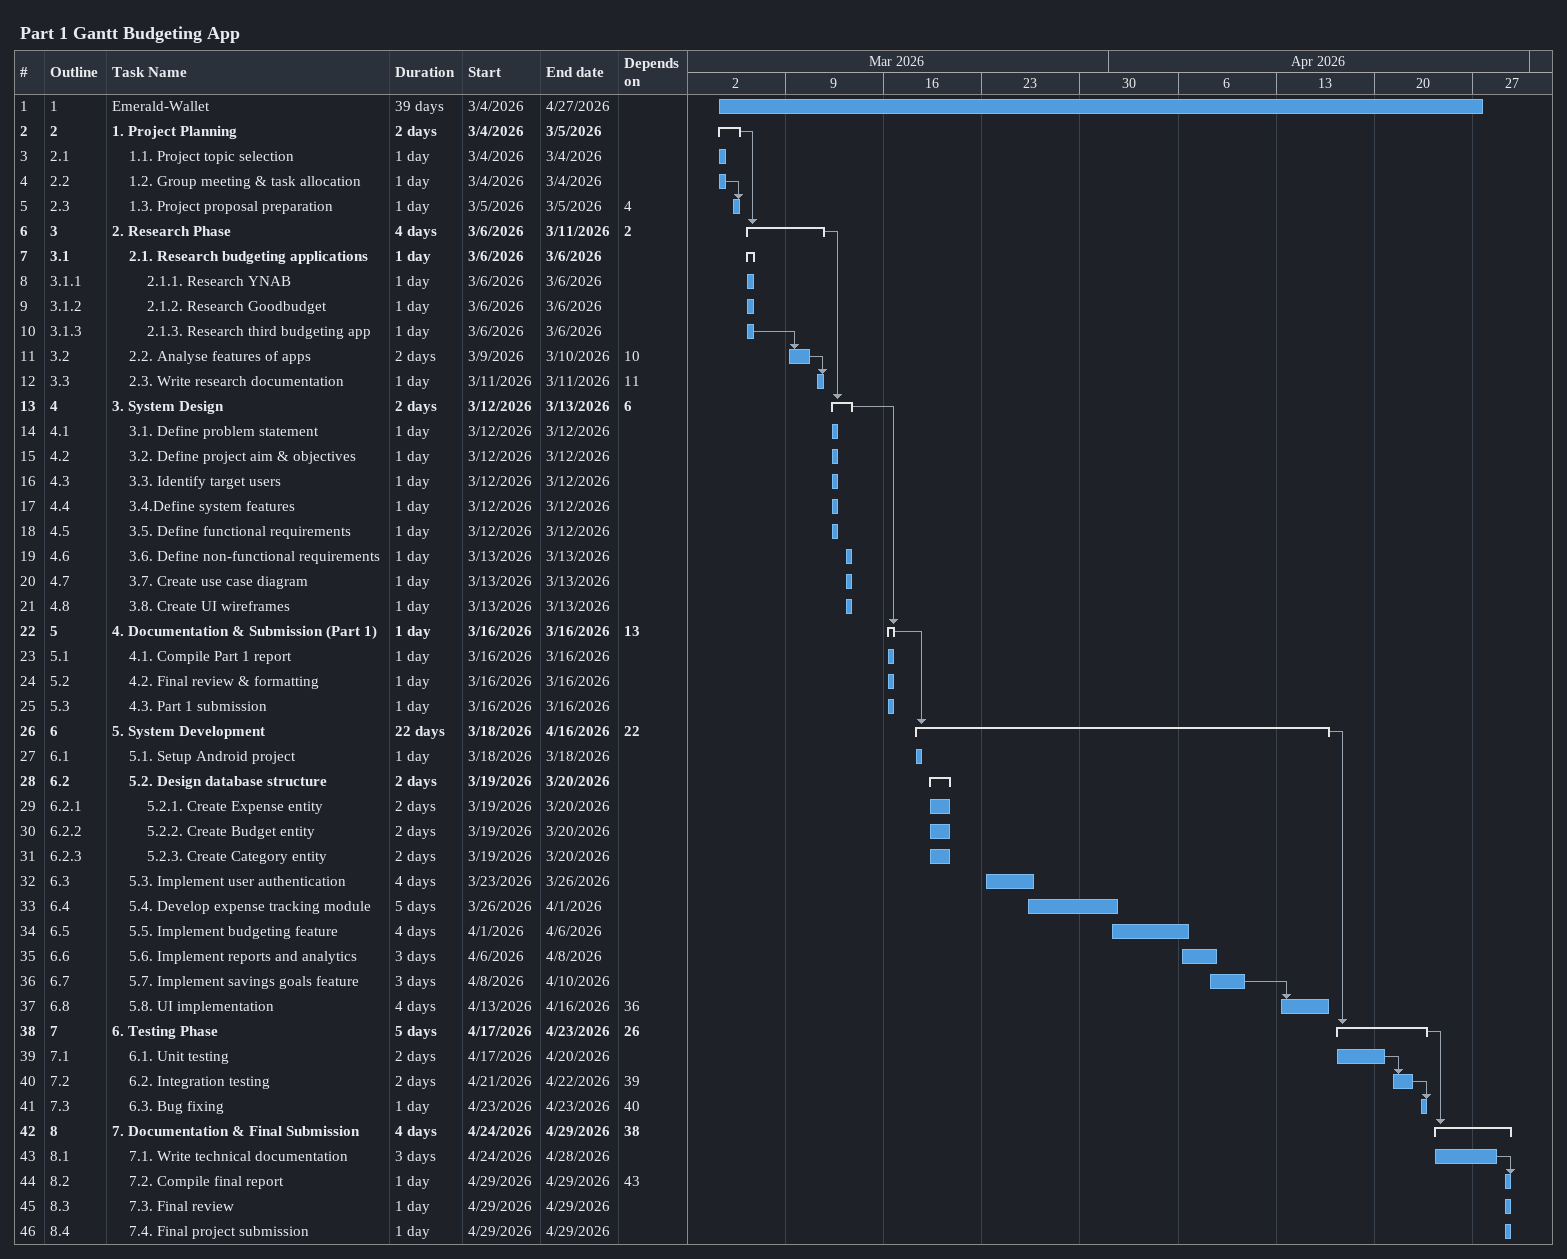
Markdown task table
Part 1 Gantt Budgeting App

| ID | WBS | Task | Duration | Start | Finish | Predecessors |
|---|---|---|---|---|---|---|
| 1 | 1 | Emerald-Wallet | 39d | 2026-03-04 | 2026-04-27 |  |
| 2 | 2 | **1. Project Planning** | 2d | 2026-03-04 | 2026-03-05 |  |
| 3 | 2.1 | 1.1. Project topic selection | 1d | 2026-03-04 | 2026-03-04 |  |
| 4 | 2.2 | 1.2. Group meeting & task allocation | 1d | 2026-03-04 | 2026-03-04 |  |
| 5 | 2.3 | 1.3. Project proposal preparation | 1d | 2026-03-05 | 2026-03-05 | 4 |
| 6 | 3 | **2. Research Phase** | 4d | 2026-03-06 | 2026-03-11 | 2 |
| 7 | 3.1 | **2.1. Research budgeting applications** | 1d | 2026-03-06 | 2026-03-06 |  |
| 8 | 3.1.1 | 2.1.1. Research YNAB | 1d | 2026-03-06 | 2026-03-06 |  |
| 9 | 3.1.2 | 2.1.2. Research Goodbudget | 1d | 2026-03-06 | 2026-03-06 |  |
| 10 | 3.1.3 | 2.1.3. Research third budgeting app | 1d | 2026-03-06 | 2026-03-06 |  |
| 11 | 3.2 | 2.2. Analyse features of apps | 2d | 2026-03-09 | 2026-03-10 | 10 |
| 12 | 3.3 | 2.3. Write research documentation | 1d | 2026-03-11 | 2026-03-11 | 11 |
| 13 | 4 | **3. System Design** | 2d | 2026-03-12 | 2026-03-13 | 6 |
| 14 | 4.1 | 3.1. Define problem statement | 1d | 2026-03-12 | 2026-03-12 |  |
| 15 | 4.2 | 3.2. Define project aim & objectives | 1d | 2026-03-12 | 2026-03-12 |  |
| 16 | 4.3 | 3.3. Identify target users | 1d | 2026-03-12 | 2026-03-12 |  |
| 17 | 4.4 | 3.4.Define system features | 1d | 2026-03-12 | 2026-03-12 |  |
| 18 | 4.5 | 3.5. Define functional requirements | 1d | 2026-03-12 | 2026-03-12 |  |
| 19 | 4.6 | 3.6. Define non-functional requirements | 1d | 2026-03-13 | 2026-03-13 |  |
| 20 | 4.7 | 3.7. Create use case diagram | 1d | 2026-03-13 | 2026-03-13 |  |
| 21 | 4.8 | 3.8. Create UI wireframes | 1d | 2026-03-13 | 2026-03-13 |  |
| 22 | 5 | **4. Documentation & Submission (Part 1)** | 1d | 2026-03-16 | 2026-03-16 | 13 |
| 23 | 5.1 | 4.1. Compile Part 1 report | 1d | 2026-03-16 | 2026-03-16 |  |
| 24 | 5.2 | 4.2. Final review & formatting | 1d | 2026-03-16 | 2026-03-16 |  |
| 25 | 5.3 | 4.3. Part 1 submission | 1d | 2026-03-16 | 2026-03-16 |  |
| 26 | 6 | **5. System Development** | 22d | 2026-03-18 | 2026-04-16 | 22 |
| 27 | 6.1 | 5.1. Setup Android project | 1d | 2026-03-18 | 2026-03-18 |  |
| 28 | 6.2 | **5.2. Design database structure** | 2d | 2026-03-19 | 2026-03-20 |  |
| 29 | 6.2.1 | 5.2.1. Create Expense entity | 2d | 2026-03-19 | 2026-03-20 |  |
| 30 | 6.2.2 | 5.2.2. Create Budget entity | 2d | 2026-03-19 | 2026-03-20 |  |
| 31 | 6.2.3 | 5.2.3. Create Category entity | 2d | 2026-03-19 | 2026-03-20 |  |
| 32 | 6.3 | 5.3. Implement user authentication | 4d | 2026-03-23 | 2026-03-26 |  |
| 33 | 6.4 | 5.4. Develop expense tracking module | 5d | 2026-03-26 | 2026-04-01 |  |
| 34 | 6.5 | 5.5. Implement budgeting feature | 4d | 2026-04-01 | 2026-04-06 |  |
| 35 | 6.6 | 5.6. Implement reports and analytics | 3d | 2026-04-06 | 2026-04-08 |  |
| 36 | 6.7 | 5.7. Implement savings goals feature | 3d | 2026-04-08 | 2026-04-10 |  |
| 37 | 6.8 | 5.8. UI implementation | 4d | 2026-04-13 | 2026-04-16 | 36 |
| 38 | 7 | **6. Testing Phase** | 5d | 2026-04-17 | 2026-04-23 | 26 |
| 39 | 7.1 | 6.1. Unit testing | 2d | 2026-04-17 | 2026-04-20 |  |
| 40 | 7.2 | 6.2. Integration testing | 2d | 2026-04-21 | 2026-04-22 | 39 |
| 41 | 7.3 | 6.3. Bug fixing | 1d | 2026-04-23 | 2026-04-23 | 40 |
| 42 | 8 | **7. Documentation & Final Submission** | 4d | 2026-04-24 | 2026-04-29 | 38 |
| 43 | 8.1 | 7.1. Write technical documentation | 3d | 2026-04-24 | 2026-04-28 |  |
| 44 | 8.2 | 7.2. Compile final report | 1d | 2026-04-29 | 2026-04-29 | 43 |
| 45 | 8.3 | 7.3. Final review | 1d | 2026-04-29 | 2026-04-29 |  |
| 46 | 8.4 | 7.4. Final project submission | 1d | 2026-04-29 | 2026-04-29 |  |
